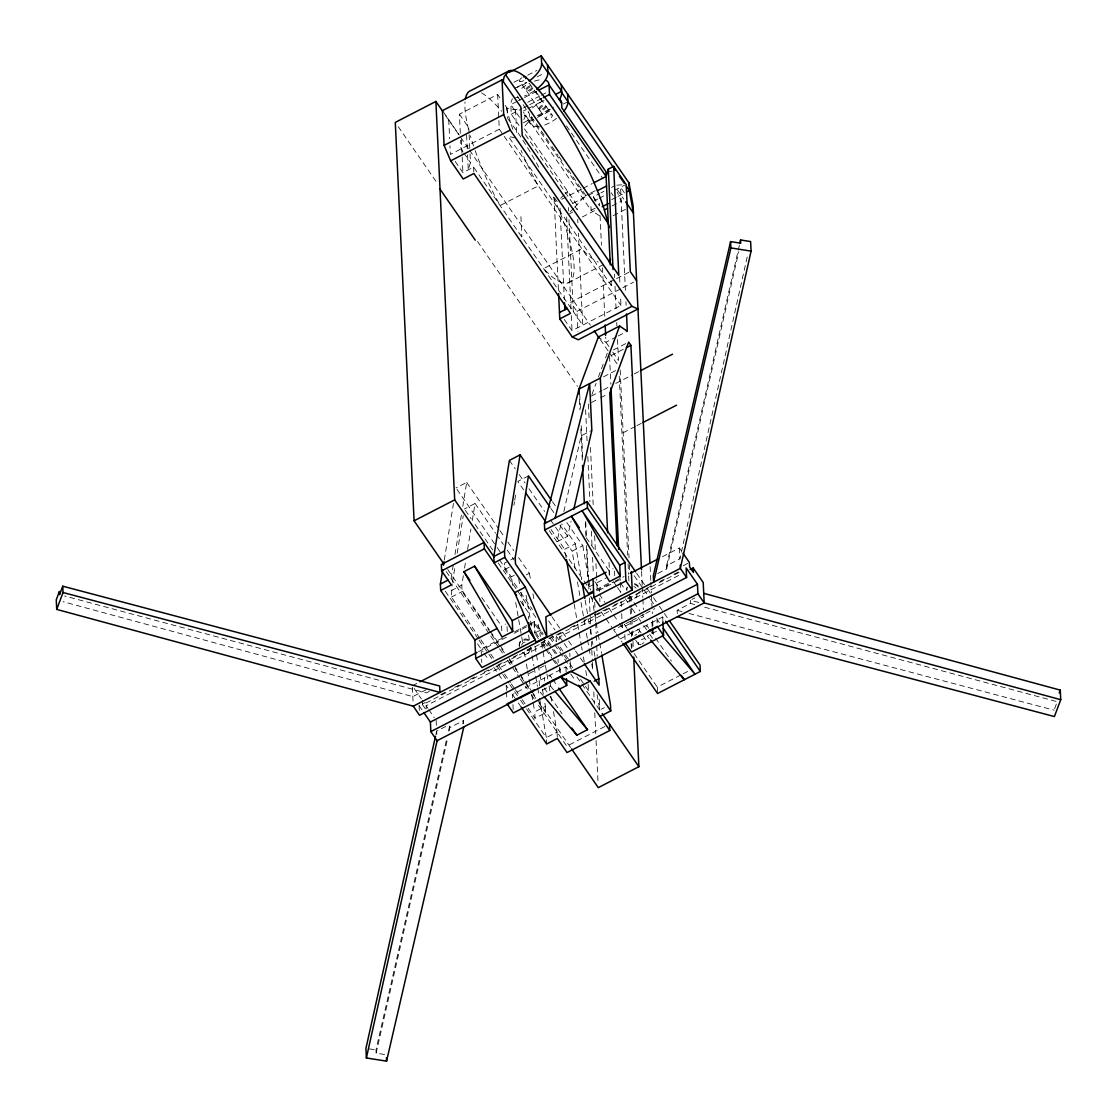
<?xml version="1.0" encoding="UTF-8"?>
<svg xmlns="http://www.w3.org/2000/svg" width="1117" height="1117" viewBox="0 0 1117 1117"><rect width="100%" height="100%" fill="white"/><g stroke="black" fill="none" stroke-linecap="round" stroke-linejoin="round"><path stroke-width="0.75" stroke-dasharray="5 3.75" d="M444.287 560.05L453.488 503.39M451.059 578.578L453.293 564.839M454.968 554.535L461.656 513.331M462.773 506.462L466.683 482.418L456.001 487.934M479.933 638.407L451.394 597.078L452.203 583.884M452.483 582.18L454.968 566.864M457.174 553.236L463.262 515.775M490.614 632.906L462.075 591.563L461.782 585.182L463.443 574.976M464.546 568.162L465.649 561.348M467.59 549.424L470.913 528.997M472.296 520.48L475.06 503.46L464.379 508.975M513.918 505.247L514.462 501.84M514.742 500.137L515.579 495.026M435.895 734.539L436.663 731.146L447.037 725.785M657.787 573.496L666.681 568.902L666.542 565.719L679.89 558.821L747.971 253.447M384.583 1054.504L376.15 1053.122L375.996 1049.924L446.926 737.82M448.475 731.035L450.011 724.249L449.397 730.825M376.15 1053.122L447.847 737.611M560.79 524.976L556.95 541.801L567.631 536.286L571.08 521.15M563.862 511.53L581.161 435.839L591.842 430.324M666.542 565.719L737.862 251.856M738.253 250.152L739.412 245.07M666.681 568.902L738.784 251.66M462.731 723.942L463.513 720.549L450.165 727.432M470.048 153.881L470.452 162.565L468.246 169.868L467.506 154.23M515.174 137.894L508.403 136.456L611.236 285.435L612.13 282.517M1054.616 708.764L1057.213 701.699L702.286 606.573M591.968 394.496L596.087 383.354M598.447 377.001L603.166 364.268M605.526 357.901L607.299 353.126M574.71 207.287L584.833 196.089L531.371 118.667L523.594 127.589L577.042 205.011L577.266 209.787L523.957 132.574M560.664 198.24L564.155 194.805M565.314 193.66L567.631 191.384L567.855 196.159M570.075 211.867L573.552 208.432M513.89 82.295L521.541 78.358M527.657 75.188L536.83 70.455M460.316 133.314L459.408 114.199L497.651 94.47L501.421 99.916M517.241 87.098L526.428 82.365M537.137 76.836L544.789 72.884M516.948 101.479L510.818 104.635L511.279 114.199L519.084 125.509M518.47 100.684L523.063 98.324M524.585 97.528L536.83 91.217M527.685 102.289L539.916 95.964M541.452 95.182L547.567 92.027M505.177 105.375L507.062 108.098L515.537 109.885L518.204 108.503M511.279 114.199L521.988 108.67M523.51 107.888L528.104 105.515M529.626 104.719L541.871 98.408M523.398 111.03L526.456 109.452M527.978 108.656L543.281 100.767M498.88 120.524L499.285 129.209L450.36 154.453L449.956 145.769M523.37 122.8L531.371 118.667M537.305 115.609L553.599 107.204M523.091 104.649L529.36 113.739L529.723 121.39L535.839 118.22M537.375 117.439L551.142 110.332M563.387 104.021L567.967 101.647M455.191 161.448L462.913 172.618L473.594 167.103L582.711 325.173L578.369 233.118M561.753 199.315L581.622 189.052M583.158 188.27L592.331 183.537M584.833 196.089L589.273 193.8M590.753 193.032L595.193 190.742M572.895 203.35L586.662 196.257M588.198 195.461L594.314 192.306M595.305 201.437L593.336 196.801L599.424 193.66M600.946 192.878L603.976 191.3M611.585 187.377L614.629 185.813M569.642 213.724L572.686 212.146M594.956 200.446L597.763 198.994M599.173 198.268L605.274 195.126M614.434 190.393L624.752 185.073M595.305 208.097L591.088 210.275L523.454 112.3M611.739 199.622L616.319 197.262M617.841 196.466L623.705 193.45M582.306 216.977L596.073 209.87M612.074 205.975L621.192 201.269L617.254 191.998M613.233 215.651L625.45 209.354M568.064 282.866L603.25 264.715M628.773 272.339L570.689 302.316L576.958 311.392L577.908 331.414M576.958 311.392L621.275 288.521M622.811 287.739L633.507 282.21M564.308 319.504L572.03 330.674L620.954 305.43L620.48 295.419M616.64 336.762L605.959 342.277L599.606 337.892M618.176 335.98L627.321 331.246M613.401 349.97L625.618 343.673M611.069 355.583L624.808 348.504M603.557 376.82L615.593 370.607M591.242 396.116L601.979 390.573M603.515 389.777L608.109 387.417M615.774 383.452L632.641 374.753M634.177 373.958L638.77 371.598M591.479 402.469L599.103 398.532M600.639 397.75L606.74 394.594M528.467 475.898L517.785 481.413L523.65 489.888M623.132 432.74L635.35 426.429M636.872 425.647L641.451 423.287M451.1 590.698L461.782 585.182M515.188 557.634L504.507 563.136L504.814 569.516L519.573 590.893M451.394 597.078L462.075 591.563M504.814 569.516L509.38 567.157M512.731 585.392L511.237 576.847L514.295 575.283M566.137 557.844L564.657 549.299L575.339 543.784L561.669 523.985M526.344 574.836L529.388 573.258L517.632 556.224M575.101 568.288L572.127 551.212L582.809 545.696L566.151 521.569M501.784 630.826L501.561 626.19L505.568 624.124M609.254 575.381L609.03 570.731L613.038 568.665M549.229 530.617L588.296 587.221L606.615 577.768M502.496 638.03L481.12 649.047L481.525 657.452M514.7 631.719L534.54 621.485L543.225 634.065M596.227 589.664L608.444 583.353M412.313 685.782L418.484 682.599M478.607 651.588L507.886 636.467M514.057 633.283L526.386 626.93M527.936 626.134L534.094 622.951L542.303 634.847M596.492 590.753L613.387 582.041M614.922 581.245L624.124 576.498M662.493 556.699L679.373 547.986L681.202 550.625M618.623 580.254L597.26 591.284L596.687 579.151M538.394 638.673L534.582 633.144L541.745 629.443M426.177 689.734L412.829 696.617L62.985 601.672M429.305 691.395L426.331 692.917L64.618 595.989M683.269 565.691L689.412 562.521M419.322 710.482L419.098 705.707L425.27 702.523M440.712 694.551L446.884 691.367M454.605 687.388L460.776 684.204M470.048 679.415L474.669 677.028M483.94 672.252L490.112 669.069M497.833 665.09L504.004 661.892M513.262 657.117L517.897 654.73M527.154 649.954L533.34 646.757M541.047 642.778L547.232 639.594L552.873 648.042M548.768 638.798L564.211 630.826M570.382 627.642L575.018 625.255M584.275 620.48L587.36 618.888M595.082 614.909L607.439 608.528M613.61 605.344L618.232 602.957M627.503 598.181L630.588 596.576M638.31 592.596L644.481 589.413M646.031 588.617L653.738 584.638M659.924 581.454L664.545 579.053M673.816 574.278L679.988 571.094M425.382 708.862L422.561 704.785L544.342 641.94L544.133 637.486M550.89 633.688L556.364 641.619L556.098 635.88L680.421 571.736M426.247 708.75L426.108 705.762L547.888 642.931L551.547 648.223M556.098 635.88L559.854 641.326L559.645 636.872L680.895 574.306M506.448 690.432L506.21 685.377L509.268 683.813M529.095 673.579L533.675 671.205M539.79 668.064L544.356 665.704M622.839 625.199L613.68 629.932L615.481 632.529M625.897 623.635L630.477 621.261M631.999 620.48L644.202 614.182M645.738 613.401L654.883 608.667M619.446 623.426L622.337 627.614L643.699 616.598L640.809 612.409M691.856 599.466L694.816 597.93M512.647 697.832L512.48 694.467L565.9 666.905L569.796 672.56M619.949 639.008L662.688 616.961L664.671 619.837M677.321 613.498L677.167 610.315L690.515 603.417L695.57 604.772M550.164 681.37L550.388 686.02L539.693 691.521L543.071 695.5M656.517 631.245L647.176 636.076L649.424 638.715M545.417 706.349L545.724 712.73L535.043 718.231L534.736 711.864L545.417 706.349L544.831 702.928M585.503 686.397L588.45 690.669L591.507 689.105M553.473 711.599L557.048 732.082L546.353 737.597L546.66 743.978M597.092 694.662L599.773 710.035L604.353 707.675M657.508 691.926L657.285 687.137L681.705 674.542M683.227 673.76L687.807 671.387M604.911 726.483L566.766 746.17L537.235 703.389M607.439 171.543L612.116 171.222M616.835 185.171L624.626 184.64M369.28 1048.905L375.996 1049.924M677.167 610.315L682.208 611.641M688.938 613.428L1054.099 710.189M698.781 602.482L690.362 600.234L690.515 603.417M599.48 215.804L591.088 210.275L590.809 204.16M550.388 686.02L553.753 689.985M624.389 192.836L620.535 187.251L625.45 291.383M617.31 189.708L623.789 199.091M566.459 125.844L603.082 178.888M611.25 192.808L613.135 195.531M535.643 91.161L545.291 105.138A3.714 1.689 -34.6 0 1 541.48 109.508A3.714 1.689 -34.6 0 1 539.888 107.05A3.714 1.689 -34.6 0 1 545.291 105.138M545.92 106.045A3.714 1.689 -34.6 0 1 542.108 110.415A3.714 1.689 -34.6 0 1 540.516 107.958A3.714 1.689 -34.6 0 1 545.92 106.045L552.189 115.135A3.714 1.689 -34.6 0 1 548.377 119.505A3.714 1.689 -34.6 0 1 546.785 117.034A3.714 1.689 -34.6 0 1 552.189 115.135M541.954 101.521L529.402 83.356A22.186 10.081 -34.6 0 0 519.922 89.821M521.862 77.645A3.714 1.689 -34.6 0 0 519.712 81.164L525.981 90.254M526.61 91.161L539.148 109.326M539.776 110.234L546.045 119.31M517.185 96.09L522.114 103.225M531.343 116.601L551.142 145.28M552.133 146.704L558.067 155.319M559.058 156.743L563.024 162.482M567.967 169.644L586.774 196.885M530.519 124.001L524.25 114.911A22.186 10.081 -34.6 0 0 532.055 117.439M519.503 117.215L510.818 104.635A22.186 10.081 -34.6 0 1 512.396 98.882M554.828 198.268L557.174 201.674M499.285 129.209L503.25 134.948M504.242 136.372L620.954 305.43M459.408 114.199L468.819 127.827L469.056 133.035M608.863 346.465L605.959 342.277L605.721 337.069M612.716 352.05L618.497 360.442L617.366 336.273M443.351 111.923L459.338 135.087M445.795 115.791L459.659 135.883M460.651 137.307L468.568 148.784M469.559 150.223L590.39 325.242M600.29 339.596L608.207 351.073M609.198 352.497L617.129 363.974M462.927 151.675L461.042 148.938L460.637 140.253M463.876 153.029L470.452 162.565M398.266 126.696L436.887 182.643M477.49 241.467L577.531 386.356M636.634 573.3L646.548 587.64M647.539 589.078L652.482 596.255M653.473 597.679L658.43 604.856M659.421 606.294L668.329 619.195M634.219 575.744L642.903 588.31M643.867 589.72L649.661 598.098M650.625 599.494L654.478 605.093M659.323 622.588L657.341 619.726L657.564 624.361M620.549 583.06L625.38 590.041M629.234 595.626L633.088 601.225M634.051 602.622L639.846 610.999M586.257 537.738L609.03 570.731M648.642 628.103L646.659 625.227L646.813 628.326M649.633 629.541L654.59 636.704M655.567 638.142L671.415 661.096M613.568 581.845L616.486 586.09M617.464 587.5L621.373 593.155M625.269 598.81L631.119 607.285M632.096 608.695L636.983 615.76M637.961 617.17L642.833 624.235M643.811 625.646L648.684 632.711M649.661 634.135L653.557 639.776M552.426 501.701L555.372 505.959M639.273 630.17L641.074 632.767M641.968 634.065L645.556 639.259M550.918 508.43L553.85 512.661M559.91 525.116L567.631 536.286M635.699 640.236L638.379 644.132M594.803 581.594L599.284 588.087L599.438 591.438M627.056 628.312L624.361 624.417L624.529 627.782M627.949 629.611L630.644 633.507L630.798 636.858M509.408 460.372L515.286 468.889M519.21 474.557L525.088 483.075M529.011 488.757L544.691 511.46M550.569 519.977L572.127 551.212M599.187 594.076L604.967 602.468M608.835 608.053L612.688 613.638M613.652 615.048L618.483 622.029M550.988 529.5L564.657 549.299M634.121 653.599L657.285 687.137M590.53 596.394L592.457 599.187M601.141 611.767L611.753 627.14M616.375 633.828L621.932 641.884M466.683 482.418L499.02 529.263M499.997 530.673L503.921 536.355M507.83 542.024L513.722 550.541M475.06 503.46L495.557 533.158M496.534 534.568L503.376 544.468M507.272 550.122L514.113 560.022M551.896 616.738L561.739 630.993M562.731 632.417L567.645 639.552M568.623 640.976L574.529 649.522M575.52 650.96L579.458 656.656M580.435 658.081L583.395 662.353M548.587 620.843L554.967 630.1M559.645 636.872L563.289 642.149M564.211 643.476L567.855 648.768M456.979 489.344L496.171 546.129M497.149 547.539L500.095 551.798M560.12 647.064L564.685 653.682M565.593 654.995L569.251 660.287M465.356 510.385L471.206 518.874M475.116 524.529L492.695 549.983M499.522 559.882L511.237 576.847M520.55 592.317L532.362 609.421M551.058 636.508L556.964 645.067M557.942 646.492L562.87 653.613M563.848 655.037L568.776 662.172M569.754 663.596L572.714 667.868M580.575 679.276L584.512 684.972M498.252 562.982L536.411 618.26M549.746 637.584L571.541 669.153M576.903 676.916L601.588 712.674M520.466 601.1L528.271 612.409L528.578 619.125M553.837 649.438L558.654 656.433M570.773 673.97L575.646 681.035M552.454 649.535L556.098 654.827M544.342 641.94L547.162 646.031M535.643 632.599L538.506 636.746M542.317 642.261L548.042 650.541M548.992 651.923L553.753 658.835M554.716 660.217L558.528 665.732M542.206 644.188L545.068 648.335M546.018 649.717L551.742 657.997M552.692 659.379L555.554 663.526M551.854 678.047L549.871 675.171L550.095 679.82M552.845 679.485L557.788 686.648M481.762 597.497L501.561 626.19M544.133 687.863L549.089 695.025M550.081 696.463L561.963 713.679M447.749 569.586L489.344 629.834M490.335 631.273L499.257 644.188M500.248 645.626L505.191 652.789M509.157 658.527L513.122 664.266M514.113 665.704L519.056 672.881M520.047 674.305L524.013 680.044M525.004 681.482L530.952 690.097M531.943 691.521L536.886 698.697M537.877 700.136L570.564 747.482M491.606 634.33L504.395 652.859M509.31 659.979L514.239 667.114M515.216 668.538L520.131 675.659M521.122 677.084L531.943 692.763M532.935 694.188L537.849 701.322M538.841 702.747L545.724 712.73M446.2 571.527L489.693 634.526M490.684 635.964L498.601 647.441M499.592 648.879L502.566 653.18M507.523 660.356L519.405 677.572M520.396 678.996L524.362 684.735M525.339 686.173L527.322 689.049M531.287 694.788L536.244 701.965M480.91 639.832L489.777 652.663M490.754 654.087L493.714 658.374M498.629 665.495L503.544 672.616M504.535 674.054L510.441 682.599M511.418 684.023L514.378 688.295M515.356 689.72L521.262 698.279M522.253 699.703L527.168 706.838M528.146 708.262L535.043 718.231M445.334 591.256L478.02 638.603M479.011 640.041L487.92 652.956M488.911 654.38L491.885 658.695M496.842 665.858L501.784 673.034M502.776 674.473L508.724 683.073M509.715 684.512L513.666 690.25M514.658 691.688L519.614 698.865M520.606 700.303L525.562 707.466M526.554 708.904L546.353 737.597L539.525 698.32M477.545 643.853L483.061 651.839M484.024 653.236L488.841 660.231M493.672 667.212L503.32 681.188M506.21 685.377L507.998 687.974M512.48 694.467L517.366 701.546M518.344 702.956L521.276 707.201M414.142 688.421L421.444 699.005M426.108 705.762L427.937 708.415M428.844 709.728L434.318 717.659M419.098 705.707L422.868 711.152M593.336 196.801L599.536 205.919L599.243 199.803M582.809 545.696L590.53 590.097M591.731 596.939L595.892 620.843M596.185 622.546L597.972 632.794M598.265 634.512L599.452 641.34M599.745 643.043L601.532 653.291M575.339 543.784L581.58 579.667M585.154 600.178L588.128 617.268M588.422 618.972L589.916 627.517M590.209 629.234L591.996 639.482M592.289 641.186L592.89 644.607M594.076 651.448L594.97 656.573M577.475 581.943L579.849 595.612M581.035 602.44L585.21 626.358M586.397 633.185L587.291 638.31M587.584 640.013L588.771 646.855M589.064 648.558L590.558 657.089M591.745 663.931L592.932 670.758M574.166 603.976L577.447 622.783M577.74 624.487L581.315 644.998M581.608 646.701L582.208 650.122M583.395 656.964L584.289 662.088M585.769 670.633L586.956 677.461M529.388 573.258L530.882 581.789M532.963 593.755L534.443 602.286M538.31 624.487L540.391 636.453M541.577 643.28L545.152 663.777M545.445 665.481L546.632 672.308M546.939 674.026L547.819 679.15M549.019 685.978L550.499 694.509M550.793 696.226L551.993 703.054M526.093 595.263L531.441 626.023M535.015 646.534L537.989 663.624M538.282 665.327L539.469 672.169M539.776 673.872L541.256 682.417M542.443 689.259L543.644 696.1M518.707 578.774L519.894 585.601M521.094 592.429L524.068 609.505M528.523 635.126L529.416 640.25M530.603 647.078L533.87 665.872M534.163 667.575L535.364 674.403M535.657 676.12L537.445 686.369M537.738 688.072L539.218 696.617M515.705 602.482L522.84 643.504M524.334 652.049L525.213 657.173M526.414 664.015L527.308 669.139M527.601 670.842L530.575 687.932M531.762 694.774L534.736 711.864M679.373 547.986L679.89 558.821M662.688 616.961L662.926 622.001M656.894 617.966L657.201 624.682M650.108 566.626L650.764 580.561M650.848 582.306L651.351 592.75M651.42 594.495L652.328 613.652M652.663 620.619L652.984 627.586M653.068 629.332L653.473 638.044M652.007 622.476L652.216 627.126M652.3 628.676L652.51 633.311M641.577 571.387L642.233 585.294M642.317 587.039L642.806 597.469M642.889 599.201L643.378 609.645M625.939 301.785L626.106 305.248M619.614 277.072L620.005 285.407M620.186 370.02L629.039 557.928M629.374 564.881L629.695 571.834M630.84 596.199L631.342 606.643M631.426 608.374L631.915 618.818M631.999 620.549L632.152 624.04M632.487 630.993L632.655 634.47M632.976 641.437L633.311 648.391M614.434 274.14L614.601 277.588M615.006 286.217L616.221 312.118M616.71 322.464L616.877 325.927M619.237 376.094L627.684 555.177M628.103 563.876L628.592 574.306M628.676 576.037L628.913 581.259M629.653 596.911L630.142 607.341M630.225 609.072L630.728 619.516M630.798 621.247L630.965 624.724M631.3 631.677L631.538 636.899M631.873 643.853L632.027 647.329M631.119 643.587L631.356 648.628M626.693 588.966L626.735 589.93A6.199 5.306 -2.7 0 1 627.545 587.249M610.999 280.297L611.236 285.435M624.836 634.498L625.157 641.228M609.547 356.379L610.859 384.192M619.963 577.196L620.13 580.672M620.214 582.418L620.703 592.848M621.108 601.532L621.359 606.754M621.68 613.708L622.015 620.661M622.099 622.406L622.337 627.614M614.518 571.066L614.741 575.716M609.002 562.298L609.589 574.459M599.759 598.167L599.913 601.532M588.422 404.047L589.245 421.388M590.474 447.386L593.169 504.605M594.635 535.811L595.375 551.407M595.947 563.54L596.604 577.419M577.712 219.351L577.88 222.786M585.601 409.688L587.081 440.936M587.821 456.574L589.944 501.701M591.34 531.217L592.08 546.841M592.568 557.257L593.378 574.627M594.691 602.398L595.026 609.351M595.11 611.083L595.598 621.499M595.682 623.23L596.171 633.646M596.255 635.391L596.66 644.062M596.743 645.808L597.232 656.224M599.284 699.619L599.773 710.035M579.751 394.455L580.491 410.107M581.231 425.759L582.781 458.822M585.741 521.457L586.565 538.855M587.053 549.285L588.617 582.348M588.701 584.093L588.938 589.301M589.357 598L590.251 617.143M590.335 618.888L590.739 627.586M590.823 629.318L591.075 634.54M591.396 641.507L592.303 660.636M592.387 662.381L592.792 671.08M593.783 691.954L594.356 704.129M594.761 712.828L595.752 733.715M596.073 740.669L598.126 784.162M579.444 399.509L579.932 409.883M580.84 428.914L582.306 460.204M585.266 522.84L585.922 536.76M586.327 545.459L588.296 587.221M568.385 207.455L568.553 210.931M568.958 219.602L573.3 311.545M566.668 217.033L570.996 308.99M571.318 315.664L572.03 330.674M588.156 684.302L588.45 690.669M560.036 208.153L564.336 299.426M554.046 197.137L558.43 290.127M569.754 653.11L569.921 656.503M570.159 661.599L570.536 669.572M565.9 666.905L566.137 671.945M560.092 667.91L560.343 672.951M559.477 667.114L559.854 675.087M558.011 659.17L558.165 662.563M557.048 732.082L557.341 738.463M547.888 642.931L548.028 645.905M544.524 677.935L544.677 681.035M520.913 216.656L521.876 237.055M515.537 109.885L516.71 134.906M539.19 680.686L539.553 688.435M534.54 621.485L535.099 633.255M534.094 622.951L534.582 633.144M507.062 108.098L507.537 118.109M497.651 94.47L498.796 118.793M519.223 644.425L519.265 645.375M512.954 704.548L513.275 711.278M507.048 626.525L507.411 634.261M506.532 692.107L506.923 700.513M473.594 167.103L473.817 171.892M469.14 134.78L469.964 152.149M466.613 135.129L467.437 152.498M461.349 139.611L462.089 155.249M462.173 156.994L462.913 172.618M481.609 659.128L481.762 662.493M448.727 119.714L449.634 138.815M463.513 720.549L463.667 723.732M436.147 720.297L436.44 726.497M436.663 731.146L436.803 734.33M422.352 700.317L422.561 704.785M412.396 687.332L413.122 702.998M600.066 215.721L601.435 245.195M602.496 267.731L604.758 316.265M534.373 81.192A22.186 10.081 -34.6 0 1 541.829 79.684M532.795 87.964A3.714 1.689 -34.6 0 1 528.662 91.426A3.714 1.689 -34.6 0 1 526.735 89.751A3.714 1.689 -34.6 0 1 531.203 86.581M523.873 119.519A22.186 10.081 -34.6 0 1 528.592 111.84M532.46 107.986A22.186 10.081 -34.6 0 1 544.454 100.335M534.247 90.924A22.186 10.081 -34.6 0 1 524.348 96.02M518.26 97.458A22.186 10.081 -34.6 0 1 515.635 97.5M531.874 87.684A3.714 1.689 -34.6 0 1 527.531 90.645A3.714 1.689 -34.6 0 1 526.233 88.634A3.714 1.689 -34.6 0 1 530.575 85.674M526.777 82.63A22.186 10.081 -34.6 0 1 513.415 88.187M523.691 80.494A3.714 1.689 -34.6 0 1 519.712 81.164M550.388 109.201A22.186 10.081 -34.6 0 1 538.143 116.014M556.657 118.29A22.186 10.081 -34.6 0 1 539.748 126.333M538.324 126.528A22.186 10.081 -34.6 0 1 529.723 121.39M641.102 644.355A4.342 1.969 -34.6 0 1 638.533 642.498A4.342 1.969 -34.6 0 1 644.02 638.756A4.342 1.969 -34.6 0 1 644.691 641.912M643.923 642.666A4.342 1.969 -34.6 0 1 642.066 643.923M632.515 635.391A4.342 1.969 -34.6 0 1 633.73 631.65A4.342 1.969 -34.6 0 1 638.882 629.82A4.342 1.969 -34.6 0 1 637.653 633.576M636.76 634.261A4.342 1.969 -34.6 0 1 634.833 635.266M626.916 590.335A6.199 5.306 -2.7 0 1 626.888 587.584M634.442 583.688A6.199 5.306 -2.7 0 1 638.226 586.09M633.87 586.718A3.714 3.183 -2.7 0 1 636.145 588.156M636.774 594.328A3.714 3.183 -2.7 0 1 634.177 598.293A3.714 3.183 -2.7 0 1 629.611 596.115M637.346 593.476A6.199 5.306 -2.7 0 1 636.076 594.356M634.498 584.652A6.199 5.306 -2.7 0 1 638.282 587.053M553.515 197.137A107.804 26.152 62.7 0 1 549.047 274.237L543.616 268.555L581.859 248.826L587.291 254.508A107.804 26.152 62.7 0 0 598.167 262.062M475.158 150.6A107.804 26.152 62.7 0 0 494.482 195.21L500.137 205.556L538.38 185.827L532.725 175.481A107.804 26.152 62.7 0 1 521.011 150.292M473.566 145.978A107.804 26.152 62.7 0 1 470.341 135.729M468.568 129.279A107.804 26.152 62.7 0 1 464.993 101.954M481.553 92.879A107.804 26.152 62.7 0 1 501.631 111.225M507.774 118.765A107.804 26.152 62.7 0 1 539.944 169.365M512.857 129.307A107.804 26.152 62.7 0 1 505.722 104.984M528.927 649.033A3.714 3.183 -2.7 0 1 527.601 653.403A3.714 3.183 -2.7 0 1 522.505 652.328M529.877 648.935A6.199 5.306 -2.7 0 1 527.112 650.359M519.489 646.743A6.199 5.306 -2.7 0 1 521.653 641.116A6.199 5.306 -2.7 0 1 528.523 640.6M521.751 645.333A3.714 3.183 -2.7 0 1 526.4 642.163M519.447 645.794A6.199 5.306 -2.7 0 1 522.281 639.762A6.199 5.306 -2.7 0 1 529.765 640.474"/><path stroke-width="1.5" d="M528.746 622.49L529.137 630.896L535.406 639.971L481.999 667.533L475.73 658.458L474.851 639.971L440.684 590.46L440.377 584.079L442.611 570.354M443.449 565.202L444.007 561.767M520.089 454.856L504.479 551.016L504.772 557.383L494.091 562.898L493.784 556.531L509.408 460.372L520.089 454.856L551.449 500.276M435.518 736.229L365.929 1048.402L366.376 1057.967L386.566 1061.15L463.82 726.916M366.376 1057.967L437.11 740.697L430.841 731.621L430.394 722.057L423.804 712.52M739.789 243.366L740.557 239.973L750.624 241.565L751.071 251.13L680.337 568.385L686.606 577.475L419.545 715.271L413.276 706.181L56.716 609.407L56.255 599.843L59.41 591.438L59.564 594.649L62.747 586.188L439.679 686.033L439.986 692.4L63.041 592.527L62.747 586.188M573.775 509.38L591.842 430.324L589.636 383.62L555.079 518.12M730.588 241.607L653.333 575.786L653.64 582.166L730.881 247.932L730.588 241.607L740.711 243.185L740.557 239.973M593.183 591.228L588.603 593.588L544.705 530.003L544.398 523.636L578.955 389.121L598.335 337.013L619.628 326.024L627.321 331.246L626.511 313.919M593.867 182.741L606.098 176.43L608.304 169.128L613.652 166.377L626.19 184.542L630.295 271.557L636.564 280.632M607.62 532.753L600.318 378.105L619.628 326.024M56.716 609.407L63.041 592.527M703.724 593.336L1060.284 690.124L1060.745 699.689L1054.406 716.556L677.461 616.682M1059.209 692.917L1060.284 690.124M609.365 227.561L603.683 207.678A107.804 26.152 62.7 0 0 509.184 70.79L504.367 76.277A107.804 26.152 62.7 0 0 503.236 82.225M442.821 111.491L435.881 101.452L395.292 122.395L414.086 520.815L443.798 563.848M509.184 70.79L470.941 90.519A107.804 26.152 62.7 0 0 465.412 98.729M509.143 72.423L541.27 55.85L628.969 182.895L633.074 205.416L649.954 563.15M502.064 79.865L442.458 110.625L444.091 145.378L450.668 160.834L463.206 178.999L473.887 173.484L570.466 313.374L559.785 318.89L572.323 337.055L578.299 339.763L637.905 309.004L631.929 306.295L510.274 130.075L503.697 114.618L502.064 79.865L520.871 107.12L522.211 135.492L618.79 275.382L613.652 166.377M538.352 90.421L549.061 84.906L561.614 103.071L561.837 107.846L605.875 171.641L610.273 264.855M444.091 145.378L503.697 114.618M543.393 97.626L549.522 94.47L549.061 84.906A22.186 10.081 -34.6 0 0 546.241 80.522M555.526 94.456L561.642 91.287L547.847 71.306M450.668 160.834L510.274 130.075M597.372 190.728L606.559 185.994M626.525 191.998L629.332 190.546L628.969 182.895M602.189 206.715L608.318 203.559M604.465 209.898L607.508 208.334M559.477 312.509L567.492 308.376M572.323 337.055L631.929 306.295M626.33 347.722L630.91 345.348L628.662 342.095L609.784 393.03L616.989 545.585M600.318 378.105L578.955 389.121L579.206 394.315M640.306 370.802L672.49 354.187M414.086 520.815L454.675 499.871L435.881 101.452M642.973 422.491L676.553 405.178M441.634 570.871L484.373 548.824L484.066 542.443L441.341 564.49L441.634 570.871L451.366 584.945L440.684 590.46M544.398 523.636L587.137 501.589L635.657 571.862M463.932 571.681L474.613 566.165L512.242 620.675L512.759 631.51L502.078 637.025L463.932 571.681L469.88 580.295M544.705 530.003L587.43 507.956L587.137 501.589M440.377 584.079L448.001 580.142M493.784 556.531L504.479 551.016M546.785 636.648L525.311 587.137L514.63 592.652L536.104 642.163L546.785 636.648L545.85 616.891L593.434 592.331M474.851 639.971L497.107 628.48M512.242 620.675L523.901 614.657M582.334 584.512L606.126 572.239M579.332 527.699L571.415 516.236L609.547 581.566L620.228 576.051L619.712 565.216L625.059 562.465L587.43 507.956M420.02 681.803L477.057 652.384M630.267 573.328L657.885 559.072M475.73 658.458L529.137 630.896M631.328 571.541L632.208 590.027L600.15 606.573L593.881 597.483L625.925 580.952L625.059 562.465M413.276 706.181L680.337 568.385L680.197 565.202M690.111 569.558L693.182 567.967L703.207 582.502L704.171 602.901L437.11 740.697M430.394 722.057L697.455 584.261L686.159 567.911L686.606 577.475M430.841 731.621L697.902 593.825L697.455 584.261M534.554 689.692L507.076 703.864L513.359 712.953L566.766 685.391L566.445 678.675M542.178 685.754L560.497 676.316L566.766 685.391M561.46 675.897L569.084 671.959M626.763 642.121L640.502 635.028M648.125 631.091L657.285 626.372L663.554 635.447L631.51 651.993L625.241 642.903M600.066 716.416L610.748 710.901L590.223 681.147L579.528 686.662L559.924 676.679M594.258 681.147L598.838 678.787L595.263 658.276M544.202 696.813L576.819 735.195L587.5 729.68L558.779 688.086M669.32 620.633L700.01 665.09L700.317 671.471L657.578 693.517L622.923 643.322M609.491 724.123L609.798 730.49L567.059 752.537L557.341 738.463L546.66 743.978L521.276 707.201M633.716 657.089L638.882 766.695L598.293 787.639L571.555 748.907M730.881 247.932L751.071 251.13M1060.745 699.689L704.171 602.901L697.902 593.825M570.605 671.163L590.223 681.147M662.353 635.852L694.969 674.221L663.289 628.326M650.541 640.041L684.288 679.736L681.314 675.436M554.884 691.311L587.5 729.68M541.27 55.85L541.633 63.501L547.902 72.577A22.186 10.081 -34.6 0 1 536.593 89.22M561.334 84.92L561.697 92.571L615.481 170.468M619.432 176.207L624.389 183.37M626.372 186.246L629.332 190.546L633.437 213.068L625.715 201.884M549.522 94.47L606.098 176.43M505.624 74.839L608.179 223.386M594.342 330.981L599.298 338.158M440.014 189.094L475.297 240.197M683.032 553.278L689.412 562.521L689.622 566.989L693.392 572.435L693.182 567.967M665.662 621.275L700.317 671.471M619.712 565.216L582.097 510.72L620.228 576.051M625.925 580.952L632.208 590.027M549.955 507.006L528.467 475.898L515.188 557.634L515.495 564.001L550.918 615.313M525.59 492.723L546.101 522.421M584.373 663.777L599.131 685.168L598.838 678.787M504.772 557.383L525.311 587.137M454.675 499.871L494.286 557.243M602.245 713.623L638.882 766.695M484.373 548.824L516.557 595.445M578.578 685.279L609.798 730.49M571.862 728.019L576.819 735.195M474.613 566.165L512.759 631.51M601.826 654.995L610.454 704.534L610.748 710.901M582.18 583.088L584.847 598.475M566.431 559.547L573.873 602.272M662.926 622.001L663.554 635.447M630.91 345.348L641.493 569.656M608.304 169.128L613.038 269.49M611.027 387.669L618.65 549.382M593.015 578.997L593.881 597.483M567.604 93.996L567.967 101.647A22.186 10.081 -34.6 0 1 563.834 111.295M582.557 465.426L584.359 503.697M564.504 302.861L564.825 309.758M558.584 293.562L559.785 318.89M547.539 64.94L547.902 72.577M386.412 1057.967L386.566 1061.15M605.149 324.935L605.637 335.337M558.779 98.687A22.186 10.081 -34.6 0 1 561.614 103.071M523.524 76.794A3.714 1.689 -34.6 0 1 525.604 78.595M541.633 63.501A22.186 10.081 -34.6 0 1 529.165 80.996M561.697 92.571A22.186 10.081 -34.6 0 1 559.408 99.595M610.44 259.256A107.804 26.152 62.7 0 1 608.653 261.713"/></g></svg>
